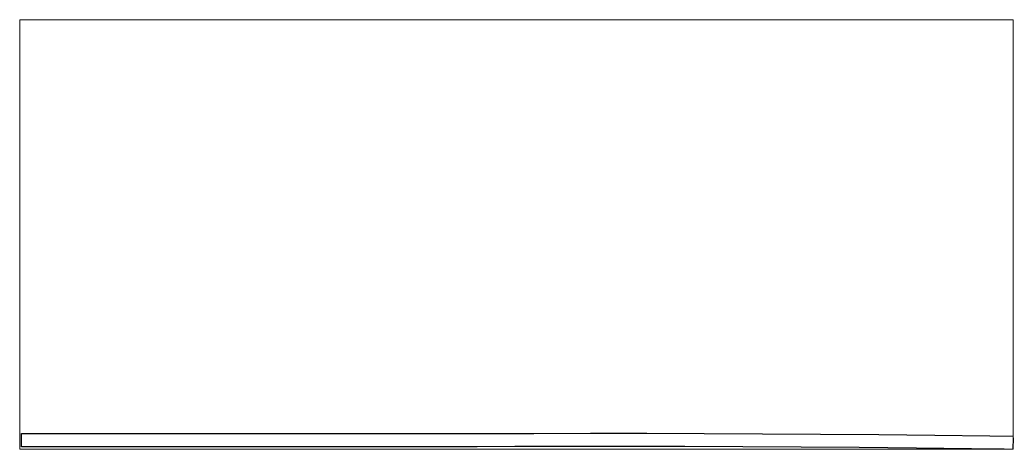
# Paper-space layout 'Layout1' of a CAD drawing. Header units: millimetres. Extents: x 0 to 257, y 42 to 153.
# The model-space entities are those that its viewports show. They can reach past a viewport. Long polylines and large blocks are cut down to what shows.
import ezdxf

# ---------------------------------------------------------------- set-up
doc = ezdxf.new("R2010")
doc.units = ezdxf.units.MM
doc.header["$LTSCALE"] = 10
doc.layers.add('MEMBERS', color=5, linetype='Continuous')

msp = doc.modelspace()

# ---------------------------------------------------------------- linework, layer by layer
at = {"layer": 'MEMBERS', "color": 3, "linetype": 'Continuous'}
msp.add_lwpolyline([(8441, 107), (9212, 105), (9998, 101), (10784, 96), (11570, 90), (12326, 82), (13068, 73), (13382, 69), (13379, -109), (12819, -101), (12077, -93), (11306, -85), (10521, -79), (9735, -75), (8950, -72), (8186, -70), (7422, -70), (6659, -72), (6150, -74), (0, -74), (0, 104), (6149, 104), (6914, 106), (7677, 107)], close=True, dxfattribs=at)

psp = doc.layouts.get("Layout1")

# ---------------------------------------------------------------- viewports
at = {"layer": '0'}
psp.add_viewport(center=(128.5, 97.5), size=(257, 111.1865), view_center_point=(6680.12, 2791.99), view_height=5798.5384, dxfattribs=at)

doc.saveas('drawing.dxf')
